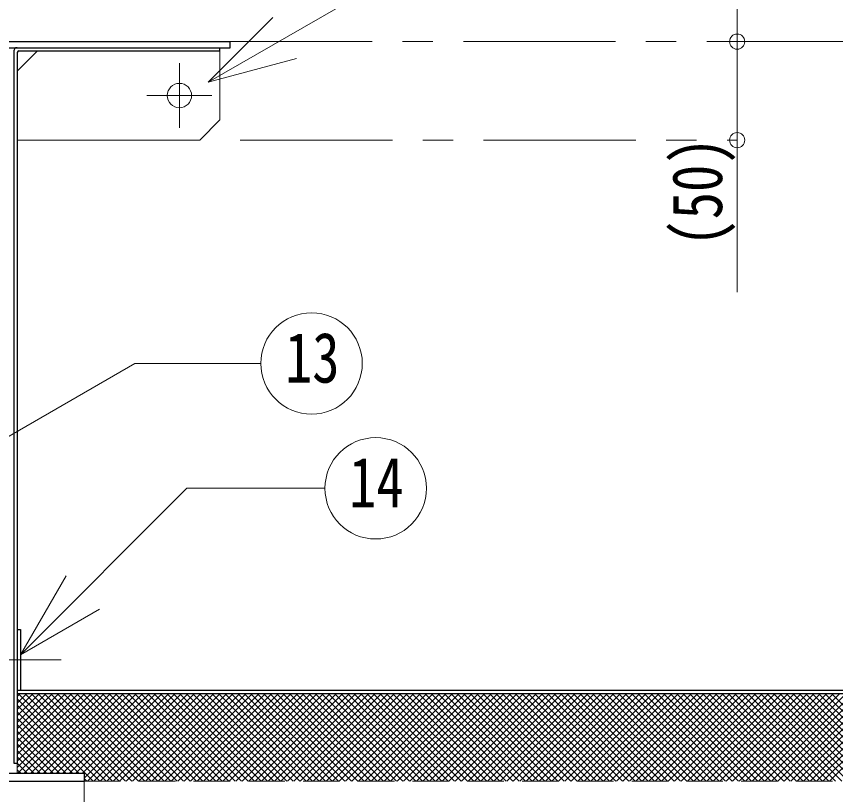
# Model space of a CAD drawing. Units: millimetres at full size, sheet at 1:15; details may follow other scales. Extents: x -3171 to 2904, y -2098 to 2117.
# Drawn here: x -345.8 to 58.2, y -732 to -348 of the extents above; entities that cross this region are included whole.
import ezdxf
from ezdxf.enums import TextEntityAlignment as Align

# ---------------------------------------------------------------- set-up
doc = ezdxf.new("R2010")
doc.units = ezdxf.units.MM
doc.header["$LTSCALE"] = 15
doc.header["$PDMODE"] = 32
doc.header["$PDSIZE"] = 7.5
doc.linetypes.add('CHAIN1', pattern=[8, 5, -1, 1, -1])
doc.linetypes.add('DASHED1', pattern=[1.8, 1.2, -0.6])
doc.layers.add('0-0_ﾚｲﾔ1', color=4, linetype='Continuous', lineweight=9)
doc.styles.add('ＭＳ ゴシック', font='')
doc.styles.get('ＭＳ ゴシック').set_extended_font_data('MS Gothic')

msp = doc.modelspace()

# ---------------------------------------------------------------- linework, layer by layer
at = {"layer": '0-0_ﾚｲﾔ1', "color": 7, "lineweight": 18}
for p, q in [((-251.17, -380.38), (-33.64, -254.78)), ((-251.17, -380.38), (-219.35, -348.56)), ((-345.38, -375.05), (-335.38, -365.05)), ((-245.38, -365.05), (-245.38, -399.05)), ((-251.17, -380.38), (-207.71, -368.73)), ((-245.38, -399.05), (-255.38, -409.05)), ((-255.38, -409.05), (-345.38, -409.05)), ((-499.77, -641.87), (-287.36, -519.23)), ((-225.23, -519.23), (-287.36, -519.23)), ((-343.78, -662.95), (-261.67, -580.84)), ((-193.61, -580.84), (-261.67, -580.84)), ((-343.78, -662.95), (-321.28, -623.98)), ((-343.78, -662.95), (-304.81, -640.45)), ((-345.38, -721.45), (-345.38, -716.45)), ((-312.38, -865.55), (-312.38, -725.35))]:
    msp.add_line(p, q, dxfattribs=at)
at = {"layer": '0-0_ﾚｲﾔ1'}
for p, q in [((9.62, -285.45), (9.62, -484.05)), ((-345.38, -718.58), (-308.86, -682.05)), ((-345.38, -715.4), (-312.04, -682.05)), ((-345.38, -712.21), (-315.22, -682.05)), ((-345.38, -709.03), (-318.41, -682.05)), ((-345.38, -705.85), (-321.59, -682.05)), ((-345.38, -702.67), (-324.77, -682.05)), ((-345.38, -699.49), (-327.95, -682.05)), ((-345.38, -696.3), (-331.13, -682.05)), ((-345.38, -693.12), (-334.32, -682.05)), ((-345.38, -689.94), (-337.5, -682.05)), ((-345.38, -686.76), (-340.68, -682.05)), ((-345.38, -683.58), (-343.86, -682.05)), ((-345.08, -721.45), (-305.68, -682.05)), ((-344.82, -682.05), (-301.52, -725.35)), ((-341.9, -721.45), (-302.5, -682.05)), ((-341.64, -682.05), (-298.34, -725.35)), ((-338.71, -721.45), (-299.31, -682.05)), ((-338.46, -682.05), (-295.16, -725.35)), ((-335.53, -721.45), (-296.13, -682.05)), ((-335.28, -682.05), (-291.98, -725.35)), ((-332.35, -721.45), (-292.95, -682.05)), ((-332.09, -682.05), (-288.79, -725.35)), ((-329.17, -721.45), (-289.77, -682.05)), ((-328.91, -682.05), (-285.61, -725.35)), ((-325.99, -721.45), (-286.59, -682.05)), ((-325.73, -682.05), (-282.43, -725.35)), ((-322.8, -721.45), (-283.4, -682.05)), ((-322.55, -682.05), (-279.25, -725.35)), ((-319.62, -721.45), (-280.22, -682.05)), ((-319.37, -682.05), (-276.07, -725.35)), ((-316.44, -721.45), (-277.04, -682.05)), ((-316.18, -682.05), (-272.88, -725.35)), ((-313.26, -721.45), (-273.86, -682.05)), ((-313, -682.05), (-269.7, -725.35)), ((-312.38, -723.76), (-270.68, -682.05)), ((-310.79, -725.35), (-267.49, -682.05)), ((-309.82, -682.05), (-266.52, -725.35)), ((-307.61, -725.35), (-264.31, -682.05)), ((-306.64, -682.05), (-263.34, -725.35)), ((-304.43, -725.35), (-261.13, -682.05)), ((-303.46, -682.05), (-260.16, -725.35)), ((-301.25, -725.35), (-257.95, -682.05)), ((-300.27, -682.05), (-256.97, -725.35)), ((-298.07, -725.35), (-254.77, -682.05)), ((-297.09, -682.05), (-253.79, -725.35)), ((-294.88, -725.35), (-251.58, -682.05)), ((-293.91, -682.05), (-250.61, -725.35)), ((-291.7, -725.35), (-248.4, -682.05)), ((-290.73, -682.05), (-247.43, -725.35)), ((-288.52, -725.35), (-245.22, -682.05)), ((-287.55, -682.05), (-244.25, -725.35)), ((-285.34, -725.35), (-242.04, -682.05)), ((-284.36, -682.05), (-241.06, -725.35)), ((-282.16, -725.35), (-238.86, -682.05)), ((-281.18, -682.05), (-237.88, -725.35)), ((-278.97, -725.35), (-235.67, -682.05)), ((-278, -682.05), (-234.7, -725.35)), ((-275.79, -725.35), (-232.49, -682.05)), ((-274.82, -682.05), (-231.52, -725.35)), ((-272.61, -725.35), (-229.31, -682.05)), ((-271.64, -682.05), (-228.34, -725.35)), ((-269.43, -725.35), (-226.13, -682.05)), ((-268.45, -682.05), (-225.15, -725.35)), ((-266.25, -725.35), (-222.95, -682.05)), ((-265.27, -682.05), (-221.97, -725.35)), ((-263.06, -725.35), (-219.76, -682.05)), ((-262.09, -682.05), (-218.79, -725.35)), ((-259.88, -725.35), (-216.58, -682.05)), ((-258.91, -682.05), (-215.61, -725.35)), ((-256.7, -725.35), (-213.4, -682.05)), ((-255.73, -682.05), (-212.43, -725.35)), ((-253.52, -725.35), (-210.22, -682.05)), ((-252.54, -682.05), (-209.24, -725.35)), ((-250.34, -725.35), (-207.04, -682.05)), ((-249.36, -682.05), (-206.06, -725.35)), ((-247.15, -725.35), (-203.85, -682.05)), ((-246.18, -682.05), (-202.88, -725.35)), ((-243.97, -725.35), (-200.67, -682.05)), ((-243, -682.05), (-199.7, -725.35)), ((-240.79, -725.35), (-197.49, -682.05)), ((-239.82, -682.05), (-196.52, -725.35)), ((-237.61, -725.35), (-194.31, -682.05)), ((-236.64, -682.05), (-193.34, -725.35)), ((-234.43, -725.35), (-191.13, -682.05)), ((-233.45, -682.05), (-190.15, -725.35)), ((-231.24, -725.35), (-187.94, -682.05)), ((-230.27, -682.05), (-186.97, -725.35)), ((-228.06, -725.35), (-184.76, -682.05)), ((-227.09, -682.05), (-183.79, -725.35)), ((-224.88, -725.35), (-181.58, -682.05)), ((-223.91, -682.05), (-180.61, -725.35)), ((-221.7, -725.35), (-178.4, -682.05)), ((-220.73, -682.05), (-177.43, -725.35)), ((-218.52, -725.35), (-175.22, -682.05)), ((-217.54, -682.05), (-174.24, -725.35)), ((-215.33, -725.35), (-172.03, -682.05)), ((-214.36, -682.05), (-171.06, -725.35)), ((-212.15, -725.35), (-168.85, -682.05)), ((-211.18, -682.05), (-167.88, -725.35)), ((-208.97, -725.35), (-165.67, -682.05)), ((-208, -682.05), (-164.7, -725.35)), ((-205.79, -725.35), (-162.49, -682.05)), ((-204.82, -682.05), (-161.52, -725.35)), ((-202.61, -725.35), (-159.31, -682.05)), ((-201.63, -682.05), (-158.33, -725.35)), ((-199.43, -725.35), (-156.13, -682.05)), ((-198.45, -682.05), (-155.15, -725.35)), ((-196.24, -725.35), (-152.94, -682.05)), ((-195.27, -682.05), (-151.97, -725.35)), ((-193.06, -725.35), (-149.76, -682.05)), ((-192.09, -682.05), (-148.79, -725.35)), ((-189.88, -725.35), (-146.58, -682.05)), ((-188.91, -682.05), (-145.61, -725.35)), ((-186.7, -725.35), (-143.4, -682.05)), ((-185.72, -682.05), (-142.42, -725.35)), ((-183.52, -725.35), (-140.22, -682.05)), ((-182.54, -682.05), (-139.24, -725.35)), ((-180.33, -725.35), (-137.03, -682.05)), ((-179.36, -682.05), (-136.06, -725.35)), ((-177.15, -725.35), (-133.85, -682.05)), ((-176.18, -682.05), (-132.88, -725.35)), ((-173.97, -725.35), (-130.67, -682.05)), ((-173, -682.05), (-129.7, -725.35)), ((-170.79, -725.35), (-127.49, -682.05)), ((-169.81, -682.05), (-126.51, -725.35)), ((-167.61, -725.35), (-124.31, -682.05)), ((-166.63, -682.05), (-123.33, -725.35)), ((-164.42, -725.35), (-121.12, -682.05)), ((-163.45, -682.05), (-120.15, -725.35)), ((-161.24, -725.35), (-117.94, -682.05)), ((-160.27, -682.05), (-116.97, -725.35)), ((-158.06, -725.35), (-114.76, -682.05)), ((-157.09, -682.05), (-113.79, -725.35)), ((-154.88, -725.35), (-111.58, -682.05)), ((-153.9, -682.05), (-110.6, -725.35)), ((-151.7, -725.35), (-108.4, -682.05)), ((-150.72, -682.05), (-107.42, -725.35)), ((-148.51, -725.35), (-105.21, -682.05)), ((-147.54, -682.05), (-104.24, -725.35)), ((-145.33, -725.35), (-102.03, -682.05)), ((-144.36, -682.05), (-101.06, -725.35)), ((-142.15, -725.35), (-98.85, -682.05)), ((-141.18, -682.05), (-97.88, -725.35)), ((-138.97, -725.35), (-95.67, -682.05)), ((-137.99, -682.05), (-94.69, -725.35)), ((-135.79, -725.35), (-92.49, -682.05)), ((-134.81, -682.05), (-91.51, -725.35)), ((-132.6, -725.35), (-89.3, -682.05)), ((-131.63, -682.05), (-88.33, -725.35)), ((-129.42, -725.35), (-86.12, -682.05)), ((-128.45, -682.05), (-85.15, -725.35)), ((-126.24, -725.35), (-82.94, -682.05)), ((-125.27, -682.05), (-81.97, -725.35)), ((-123.06, -725.35), (-79.76, -682.05)), ((-122.08, -682.05), (-78.78, -725.35)), ((-119.88, -725.35), (-76.58, -682.05)), ((-118.9, -682.05), (-75.6, -725.35)), ((-116.69, -725.35), (-73.39, -682.05)), ((-115.72, -682.05), (-72.42, -725.35)), ((-113.51, -725.35), (-70.21, -682.05)), ((-112.54, -682.05), (-69.24, -725.35)), ((-110.33, -725.35), (-67.03, -682.05)), ((-109.36, -682.05), (-66.06, -725.35)), ((-107.15, -725.35), (-63.85, -682.05)), ((-106.17, -682.05), (-62.87, -725.35)), ((-103.97, -725.35), (-60.67, -682.05)), ((-102.99, -682.05), (-59.69, -725.35)), ((-100.78, -725.35), (-57.48, -682.05)), ((-99.81, -682.05), (-56.51, -725.35)), ((-97.6, -725.35), (-54.3, -682.05)), ((-96.63, -682.05), (-53.33, -725.35)), ((-94.42, -725.35), (-51.12, -682.05)), ((-93.45, -682.05), (-50.15, -725.35)), ((-91.24, -725.35), (-47.94, -682.05)), ((-90.26, -682.05), (-46.96, -725.35)), ((-88.06, -725.35), (-44.76, -682.05)), ((-87.08, -682.05), (-43.78, -725.35)), ((-84.87, -725.35), (-41.57, -682.05)), ((-83.9, -682.05), (-40.6, -725.35)), ((-81.69, -725.35), (-38.39, -682.05)), ((-80.72, -682.05), (-37.42, -725.35)), ((-78.51, -725.35), (-35.21, -682.05)), ((-77.54, -682.05), (-34.24, -725.35)), ((-75.33, -725.35), (-32.03, -682.05)), ((-74.35, -682.05), (-31.05, -725.35)), ((-72.15, -725.35), (-28.85, -682.05)), ((-71.17, -682.05), (-27.87, -725.35)), ((-68.96, -725.35), (-25.66, -682.05)), ((-67.99, -682.05), (-24.69, -725.35)), ((-65.78, -725.35), (-22.48, -682.05)), ((-64.81, -682.05), (-21.51, -725.35)), ((-62.6, -725.35), (-19.3, -682.05)), ((-61.63, -682.05), (-18.33, -725.35)), ((-59.42, -725.35), (-16.12, -682.05)), ((-58.44, -682.05), (-15.14, -725.35)), ((-56.24, -725.35), (-12.94, -682.05)), ((-55.26, -682.05), (-11.96, -725.35)), ((-53.05, -725.35), (-9.75, -682.05)), ((-52.08, -682.05), (-8.78, -725.35)), ((-49.87, -725.35), (-6.57, -682.05)), ((-48.9, -682.05), (-5.6, -725.35)), ((-46.69, -725.35), (-3.39, -682.05)), ((-45.72, -682.05), (-2.42, -725.35)), ((-43.51, -725.35), (-0.21, -682.05)), ((-42.53, -682.05), (0.77, -725.35)), ((-40.33, -725.35), (2.97, -682.05)), ((-39.35, -682.05), (3.95, -725.35)), ((-37.14, -725.35), (6.16, -682.05)), ((-36.17, -682.05), (7.13, -725.35)), ((-33.96, -725.35), (9.34, -682.05)), ((-32.99, -682.05), (10.31, -725.35)), ((-30.78, -725.35), (12.52, -682.05)), ((-29.81, -682.05), (13.49, -725.35)), ((-27.6, -725.35), (15.7, -682.05)), ((-26.62, -682.05), (16.68, -725.35)), ((-24.42, -725.35), (18.88, -682.05)), ((-23.44, -682.05), (19.86, -725.35)), ((-21.23, -725.35), (22.07, -682.05)), ((-20.26, -682.05), (23.04, -725.35)), ((-18.05, -725.35), (25.25, -682.05)), ((-17.08, -682.05), (26.22, -725.35)), ((-14.87, -725.35), (28.43, -682.05)), ((-13.9, -682.05), (29.4, -725.35)), ((-11.69, -725.35), (31.61, -682.05)), ((-10.71, -682.05), (32.59, -725.35)), ((-8.51, -725.35), (34.79, -682.05)), ((-7.53, -682.05), (35.77, -725.35)), ((-5.32, -725.35), (37.98, -682.05)), ((-4.35, -682.05), (38.95, -725.35)), ((-2.14, -725.35), (41.16, -682.05)), ((-1.17, -682.05), (42.13, -725.35)), ((1.04, -725.35), (44.34, -682.05)), ((2.01, -682.05), (45.31, -725.35)), ((4.22, -725.35), (47.52, -682.05)), ((5.2, -682.05), (48.5, -725.35)), ((7.4, -725.35), (50.7, -682.05)), ((8.38, -682.05), (51.68, -725.35)), ((10.59, -725.35), (53.89, -682.05)), ((11.56, -682.05), (54.86, -725.35)), ((13.77, -725.35), (57.07, -682.05)), ((14.74, -682.05), (58.04, -725.35)), ((16.95, -725.35), (60.25, -682.05)), ((17.92, -682.05), (61.22, -725.35)), ((20.13, -725.35), (63.43, -682.05)), ((21.11, -682.05), (64.41, -725.35)), ((23.31, -725.35), (66.61, -682.05)), ((24.29, -682.05), (67.59, -725.35)), ((26.5, -725.35), (69.8, -682.05)), ((27.47, -682.05), (70.77, -725.35)), ((29.68, -725.35), (72.98, -682.05)), ((30.65, -682.05), (73.95, -725.35)), ((32.86, -725.35), (76.16, -682.05)), ((33.83, -682.05), (77.13, -725.35)), ((36.04, -725.35), (79.34, -682.05)), ((37.02, -682.05), (80.32, -725.35)), ((39.22, -725.35), (82.52, -682.05)), ((40.2, -682.05), (83.5, -725.35)), ((42.41, -725.35), (85.71, -682.05)), ((43.38, -682.05), (86.68, -725.35)), ((45.59, -725.35), (88.89, -682.05)), ((46.56, -682.05), (89.86, -725.35)), ((48.77, -725.35), (92.07, -682.05)), ((49.74, -682.05), (93.04, -725.35)), ((51.95, -725.35), (95.25, -682.05)), ((52.93, -682.05), (96.23, -725.35)), ((55.13, -725.35), (98.43, -682.05)), ((56.11, -682.05), (99.41, -725.35)), ((-345.38, -684.68), (-304.7, -725.35)), ((-345.38, -687.86), (-307.89, -725.35)), ((-345.38, -691.04), (-314.97, -721.45)), ((-345.38, -694.22), (-318.15, -721.45)), ((-345.38, -697.4), (-321.33, -721.45)), ((-345.38, -700.59), (-324.51, -721.45)), ((-345.38, -703.77), (-327.7, -721.45)), ((-345.38, -706.95), (-330.88, -721.45)), ((-345.38, -710.13), (-334.06, -721.45)), ((-345.38, -713.31), (-337.24, -721.45)), ((-345.38, -716.5), (-340.42, -721.45)), ((-345.38, -719.68), (-343.61, -721.45)), ((-312.38, -724.04), (-311.07, -725.35))]:
    msp.add_line(p, q, dxfattribs=at)
at = {"layer": '0-0_ﾚｲﾔ1', "color": 5, "lineweight": 25}
for p, q in [((-397.38, -360.45), (-240.38, -360.45)), ((-395.88, -363.45), (-240.38, -363.45)), ((-245.38, -365.05), (-245.38, -363.45)), ((-240.38, -363.45), (-240.38, -360.45)), ((-345.38, -365.85), (-345.38, -716.45)), ((-344.58, -365.05), (-245.38, -365.05)), ((-345.38, -680.45), (254.62, -680.45)), ((-345.38, -682.05), (253.02, -682.05)), ((-405.38, -721.45), (-312.38, -721.45)), ((-312.38, -721.45), (-312.38, -725.35)), ((-410.38, -725.35), (-312.38, -725.35))]:
    msp.add_line(p, q, dxfattribs=at)
at = {"layer": '0-0_ﾚｲﾔ1', "linetype": 'CHAIN1'}
for p, q in [((-245.38, -360.45), (869.62, -360.45)), ((-265.38, -403.05), (-265.38, -371.05)), ((-249.38, -387.05), (-281.38, -387.05)), ((-235.38, -409.05), (9.62, -409.05)), ((-366.98, -665.45), (-323.78, -665.45))]:
    msp.add_line(p, q, dxfattribs=at)
at = {"layer": '0-0_ﾚｲﾔ1', "linetype": 'DASHED1'}
msp.add_line((-312.38, -725.35), (304.62, -725.35), dxfattribs=at)
at = {"layer": '0-0_ﾚｲﾔ1', "color": 5, "lineweight": 25}
for points in [[(-346.98, -365.05), (-346.98, -716.45), (-345.38, -716.45)], [(-345.38, -650.45), (-343.78, -650.45), (-343.78, -680.45)]]:
    msp.add_lwpolyline(points, dxfattribs=at)
at = {"layer": '0-0_ﾚｲﾔ1', "color": 7, "lineweight": 18}
for centre, radius in [((-265.38, -387.05), 6), ((-200.23, -519.23), 25), ((-168.61, -580.84), 25)]:
    msp.add_circle(centre, radius, dxfattribs=at)
at = {"layer": '0-0_ﾚｲﾔ1', "color": 5, "lineweight": 25}
for centre, radius in [((-345.38, -365.05), 1.6), ((-344.58, -365.85), 0.8)]:
    msp.add_arc(centre, radius, 90, 180, dxfattribs=at)
at = {"layer": '0-0_ﾚｲﾔ1', "color": 1}
for p in [(9.62, -360.45), (9.62, -409.05)]:
    msp.add_point(p, dxfattribs=at)

# ---------------------------------------------------------------- texts
at = {"layer": '0-0_ﾚｲﾔ1', "color": 7, "style": 'ＭＳ ゴシック', "width": 0.8}
msp.add_text('(50)', height=24.74, rotation=90, dxfattribs=at).set_placement((9.62, -461.55), align=Align.BOTTOM_LEFT)
for s, p in [('13', (-213.35, -536.11)), ('14', (-181.74, -597.71))]:
    msp.add_text(s, height=24.74, dxfattribs=at).set_placement(p, align=Align.BOTTOM_LEFT)

doc.saveas('drawing.dxf')
